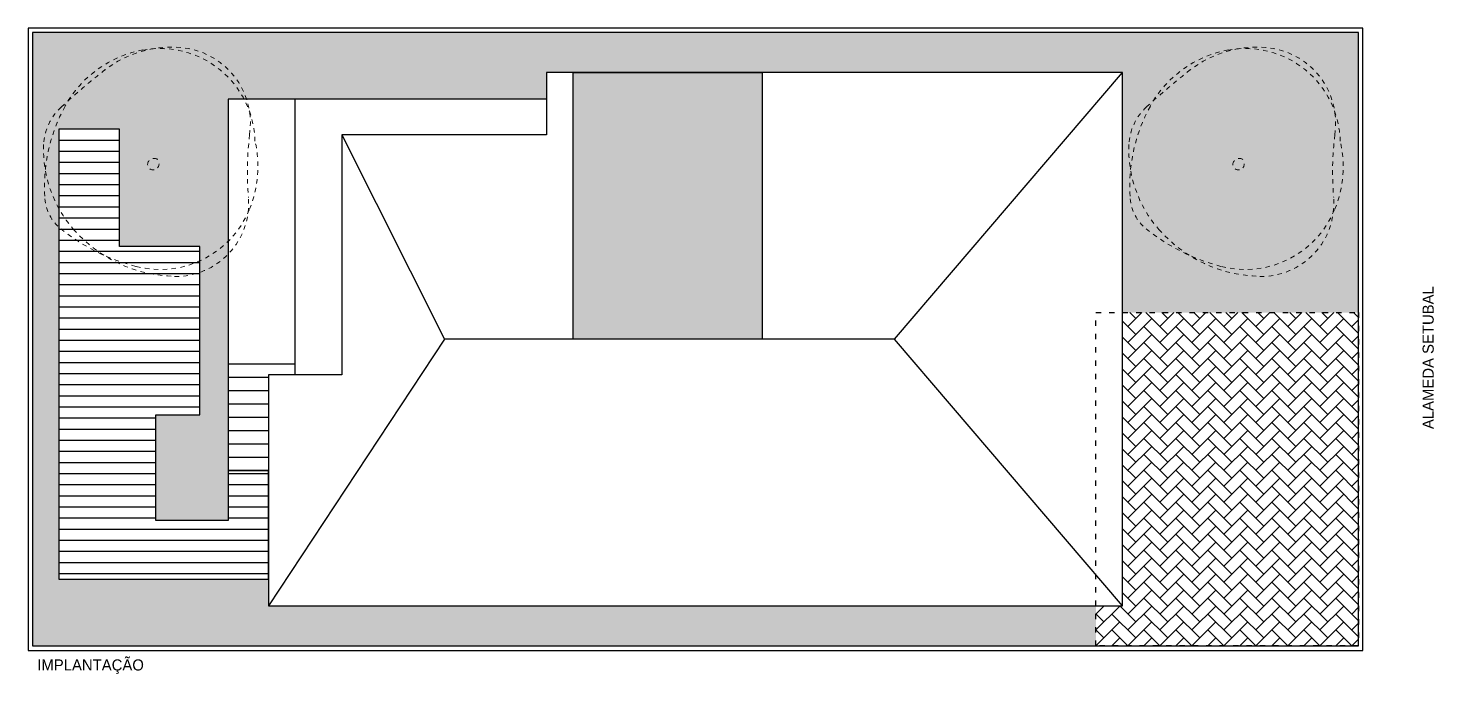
# Model space of a CAD drawing. Header units: millimetres. Extents: x 92.2 to 172.4, y 6.8 to 63.1.
# Drawn here: x 93.41 to 125, y 48.24 to 62.77 of the extents above; entities that cross this region are included whole.
import ezdxf

# ---------------------------------------------------------------- set-up
doc = ezdxf.new("R2010")
doc.units = ezdxf.units.MM
doc.linetypes.add('ACAD_ISO03W100', pattern=[30, 12, -18])
doc.linetypes.add('DASHED2', pattern=[0.375, 0.25, -0.125])
for name, color, linetype in [('Alvenaria', 5, 'Continuous'), ('Escada', 1, 'Continuous'), ('Paisagismo', 3, 'Continuous'), ('Proj. Corte Terreno', 254, 'Continuous'), ('Texto', 7, 'Continuous'), ('VERDE', 92, 'Continuous')]:
    doc.layers.add(name, color=color, linetype=linetype)
doc.layers.add('GRAMA', color=84, linetype='DASHED2', lineweight=0)
doc.styles.add('ARTIUM', font='GOTHIC.TTF', dxfattribs={"height": 0.1})

# ---------------------------------------------------------------- blocks, each defined once
blk = doc.blocks.new('A$C47840D04')
for centre, radius, start, end in [((86.1, 83.4), 80.9, 100.4555, 151.0425), ((92.1, 86.2), 78.8, 85.3103, 127.4297), ((83.8, 95.8), 68.2, 1.1676, 100.4555), ((94.1, 110.3), 54.6, 351.1087, 85.3103), ((413, -317.9), 594.8, 128.3098, 132.2959), ((38.9, 93.2), 38.9, 132.2959, 177.6877), ((119.1, 65.1), 118.5, 151.0425, 184.4792), ((362.5, 75.2), 216, 172.9001, 184.8756), ((87.4, 91.3), 87.5, 177.6877, 221.0767), ((71.4, 79.1), 82.7, 338.1526, 12.6145), ((78.8, 80.6), 4.02, 142.6793, 321.6826), ((79.4, 80.1), 4.78, 61.2791, 142.6793), ((78.2, 81), 4.78, 321.6826, 43.0427), ((31.6, 58.3), 30.8, 184.4792, 231.1587), ((95, 52.3), 52.4, 269.0752, 4.8756), ((83.8, 74.1), 69.2, 255.6085, 338.1526), ((102.3, 146), 143.5, 231.1587, 255.6085), ((95.8, 98.6), 98.6, 221.0767, 269.0752)]:
    blk.add_arc(centre, radius, start, end)

msp = doc.modelspace()

# ---------------------------------------------------------------- hatches: boundary and pattern name
h = msp.add_hatch(color=256)
h.set_gradient(color1=(28, 214, 227), one_color=1, tint=1, name='CURVED')
h.paths.add_polyline_path([(109.907, 61.77), (105.657, 61.77), (105.657, 55.77), (109.907, 55.77)])
h = msp.add_hatch()
h.set_pattern_fill('_USER', color=35, scale=0.25, style=0, pattern_type=0)
h.set_pattern_definition([(0, (0, 0), (0, 0.25), [])])
h.paths.add_polyline_path([(99.407, 52.82), (98.807, 52.82), (98.807, 50.37), (99.407, 50.37)])
h.paths.add_polyline_path([(97.263, 57.855), (95.461, 57.855), (95.461, 60.498), (94.095, 60.498), (94.095, 50.37), (99.407, 50.37), (99.407, 52.82), (97.907, 52.82), (97.907, 51.69), (96.275, 51.69), (96.275, 54.071), (97.263, 54.071)])
h = msp.add_hatch()
h.set_pattern_fill('AR-HBONE', color=254, scale=0.0025, style=0)
h.set_pattern_definition([(45, (117.4072, 48.8701), (4e-17, 0.35921), [0.762, -0.254]), (135, (117.5868, 49.0497), (4e-17, 0.35921), [0.762, -0.254])])
h.paths.add_polyline_path([(118.007, 49.77), (117.407, 49.77), (117.407, 48.87), (123.307, 48.87), (123.307, 54.498), (118.007, 54.498)])
h.paths.add_polyline_path([(118.007, 56.37), (118.007, 55.77), (118.007, 54.498), (123.307, 54.498), (123.307, 56.37)])
at = {"layer": 'Paisagismo'}
h = msp.add_hatch(dxfattribs=at)
h.set_pattern_fill('AR-SAND', color=256, scale=0.0075, style=0)
h.paths.add_polyline_path([(104.807, 50.37), (103.457, 50.37), (103.457, 49.77), (104.807, 49.77)], flags=16)
h.paths.add_polyline_path([(101.057, 59.77), (105.657, 59.77), (105.657, 61.17), (105.057, 61.17), (105.057, 60.37), (100.457, 60.37), (100.457, 54.97), (99.407, 54.97), (99.407, 54.37), (101.057, 54.37)], flags=0)
h.paths.add_polyline_path([(103.457, 50.37), (102.857, 50.37), (99.407, 50.37), (98.807, 50.37), (98.807, 49.77), (103.457, 49.77)], flags=16)
h.paths.add_polyline_path([(117.407, 50.37), (105.407, 50.37), (104.807, 50.37), (104.807, 49.77), (117.407, 49.77)], flags=17)
h.paths.add_polyline_path([(118.007, 61.77), (105.057, 61.77), (105.057, 60.37), (100.457, 60.37), (100.457, 54.97), (99.407, 54.97), (99.407, 54.37), (101.057, 54.37), (101.057, 59.77), (105.657, 59.77), (105.657, 61.17), (109.907, 61.17), (117.407, 61.17), (117.407, 56.37), (118.007, 56.37)], flags=16)
h.paths.add_polyline_path([(93.507, 62.67), (93.507, 48.87), (117.407, 48.87), (117.407, 50.37), (99.407, 50.37), (94.095, 50.37), (94.095, 60.498), (95.461, 60.498), (95.461, 57.855), (97.263, 57.855), (97.263, 54.071), (96.275, 54.071), (96.275, 51.69), (97.907, 51.69), (97.907, 52.82), (97.907, 61.17), (99.407, 61.17), (117.407, 61.17), (117.407, 56.37), (123.307, 56.37), (123.307, 62.67)])
at = {"layer": 'VERDE'}
h = msp.add_hatch(color=101, dxfattribs=at)
h.paths.add_polyline_path([(93.507, 62.67), (93.507, 54.498), (94.095, 54.498), (94.095, 60.498), (95.461, 60.498), (95.461, 57.855), (97.263, 57.855), (97.263, 54.498), (97.907, 54.498), (97.907, 61.17), (99.407, 61.17), (105.057, 61.17), (105.057, 61.77), (118.007, 61.77), (118.007, 56.37), (123.307, 56.37), (123.307, 62.67)])
h.paths.add_polyline_path([(97.907, 54.498), (97.263, 54.498), (97.263, 54.071), (96.275, 54.071), (96.275, 51.69), (97.907, 51.69), (97.907, 52.82)], flags=17)
h.paths.add_polyline_path([(117.407, 48.87), (117.407, 49.77), (98.807, 49.77), (98.807, 50.37), (94.095, 50.37), (94.095, 54.498), (93.507, 54.498), (93.507, 48.87)])

# ---------------------------------------------------------------- linework, layer by layer
for p, q in [((123.307, 62.67), (93.507, 62.67)), ((93.507, 62.67), (93.507, 48.87)), ((123.307, 48.87), (123.307, 62.67)), ((105.057, 61.17), (99.407, 61.17)), ((99.407, 54.97), (99.407, 61.17)), ((93.507, 48.87), (123.307, 48.87))]:
    msp.add_line(p, q)
at = {"color": 30}
for p, q in [((112.876, 55.77), (118.007, 61.77)), ((100.457, 60.37), (102.769, 55.77)), ((102.769, 55.77), (98.807, 49.77)), ((112.876, 55.77), (102.769, 55.77)), ((118.007, 49.77), (112.876, 55.77))]:
    msp.add_line(p, q, dxfattribs=at)
for points in [[(93.407, 48.77), (123.407, 48.77), (123.407, 62.77), (93.407, 62.77)], [(109.907, 55.77), (105.657, 55.77), (105.657, 61.77), (109.907, 61.77)]]:
    msp.add_lwpolyline(points, close=True)
msp.add_lwpolyline([(98.807, 54.97), (98.807, 49.77), (98.807, 49.77), (98.807, 49.77), (98.807, 49.77), (98.807, 49.77), (118.007, 49.77), (118.007, 55.77), (118.007, 61.77), (105.057, 61.77), (105.057, 60.37), (100.457, 60.37), (100.457, 54.97)], close=True, dxfattribs=at)
at = {"color": 35}
msp.add_lwpolyline([(98.807, 50.37), (98.807, 52.82), (97.907, 52.82), (97.907, 51.69), (96.275, 51.69), (96.275, 54.071), (97.263, 54.071), (97.263, 57.855), (95.461, 57.855), (95.461, 60.498), (94.095, 60.498), (94.095, 50.37)], close=True, dxfattribs=at)
at = {"layer": 'Alvenaria'}
msp.add_line((117.407, 50.37), (117.407, 50.37), dxfattribs=at)
at = {"layer": 'Escada'}
for p, q in [((99.407, 61.17), (97.907, 61.17)), ((97.907, 61.17), (97.907, 52.82)), ((97.907, 55.22), (99.407, 55.22)), ((97.907, 54.92), (98.807, 54.92)), ((97.907, 54.62), (98.807, 54.62)), ((97.907, 54.32), (98.807, 54.32)), ((97.907, 54.02), (98.807, 54.02)), ((97.907, 53.72), (98.807, 53.72)), ((97.907, 53.42), (98.807, 53.42)), ((97.907, 53.12), (98.807, 53.12)), ((97.907, 52.82), (98.807, 52.82))]:
    msp.add_line(p, q, dxfattribs=at)
at = {"layer": 'Proj. Corte Terreno', "linetype": 'ACAD_ISO03W100', "ltscale": 0.01}
msp.add_lwpolyline([(117.407, 56.37), (123.307, 56.37), (123.307, 48.87), (117.407, 48.87)], close=True, dxfattribs=at)

# ---------------------------------------------------------------- block references
at = {"layer": 'GRAMA', "xscale": 0.03124497324802178, "yscale": 0.03124497324802178, "zscale": 0.03124497324802178}
for p in [(93.757, 57.186), (118.148, 57.186)]:
    msp.add_blockref('A$C47840D04', p, dxfattribs=at)

# ---------------------------------------------------------------- texts
at = {"layer": 'Texto', "style": 'ARTIUM'}
msp.add_text('ALAMEDA SETUBAL', height=0.25, rotation=90, dxfattribs=at).set_placement((124.998, 53.749))
at = {"layer": 'Texto', "insert": (93.613, 48.568), "char_height": 0.25, "width": 6.03922, "attachment_point": 1, "style": 'ARTIUM'}
msp.add_mtext('IMPLANTAÇÃO', dxfattribs=at)

doc.saveas('drawing.dxf')
